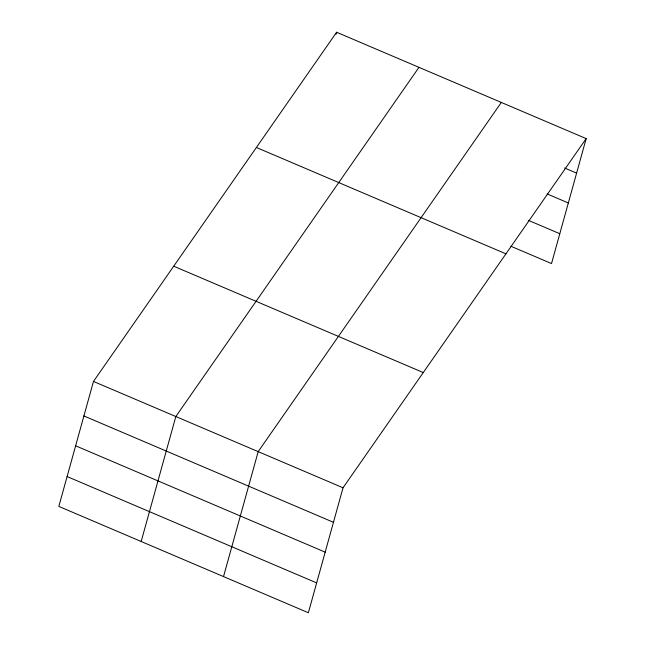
<?xml version="1.0" encoding="UTF-8"?>
<svg xmlns="http://www.w3.org/2000/svg" width="645" height="645" viewBox="0 0 645 645"><rect width="100%" height="100%" fill="white"/><g stroke="black" fill="none" stroke-linecap="round" stroke-linejoin="round"><path stroke-width="0.97" d="M93.477 381.437L58.824 506.398L308.375 612.75L343.027 487.789L586.176 138.602L336.625 32.25L93.477 381.437L343.027 487.789M141.174 541.494L175.827 416.533L418.976 67.346M336.093 34.169L336.625 32.25M223.525 576.59L258.185 451.629L501.326 102.442M586.176 138.602L551.523 263.563L510.945 246.269M564.617 168.006L576.606 173.118M547.113 193.919L568.326 202.965M528.44 220.348L559.804 233.716M256.387 147.479L505.938 253.832M173.715 266.208L423.273 372.56M83.906 415.952L333.457 522.305M75.626 445.8L325.185 552.152M67.096 476.55L316.655 582.903"/></g></svg>
